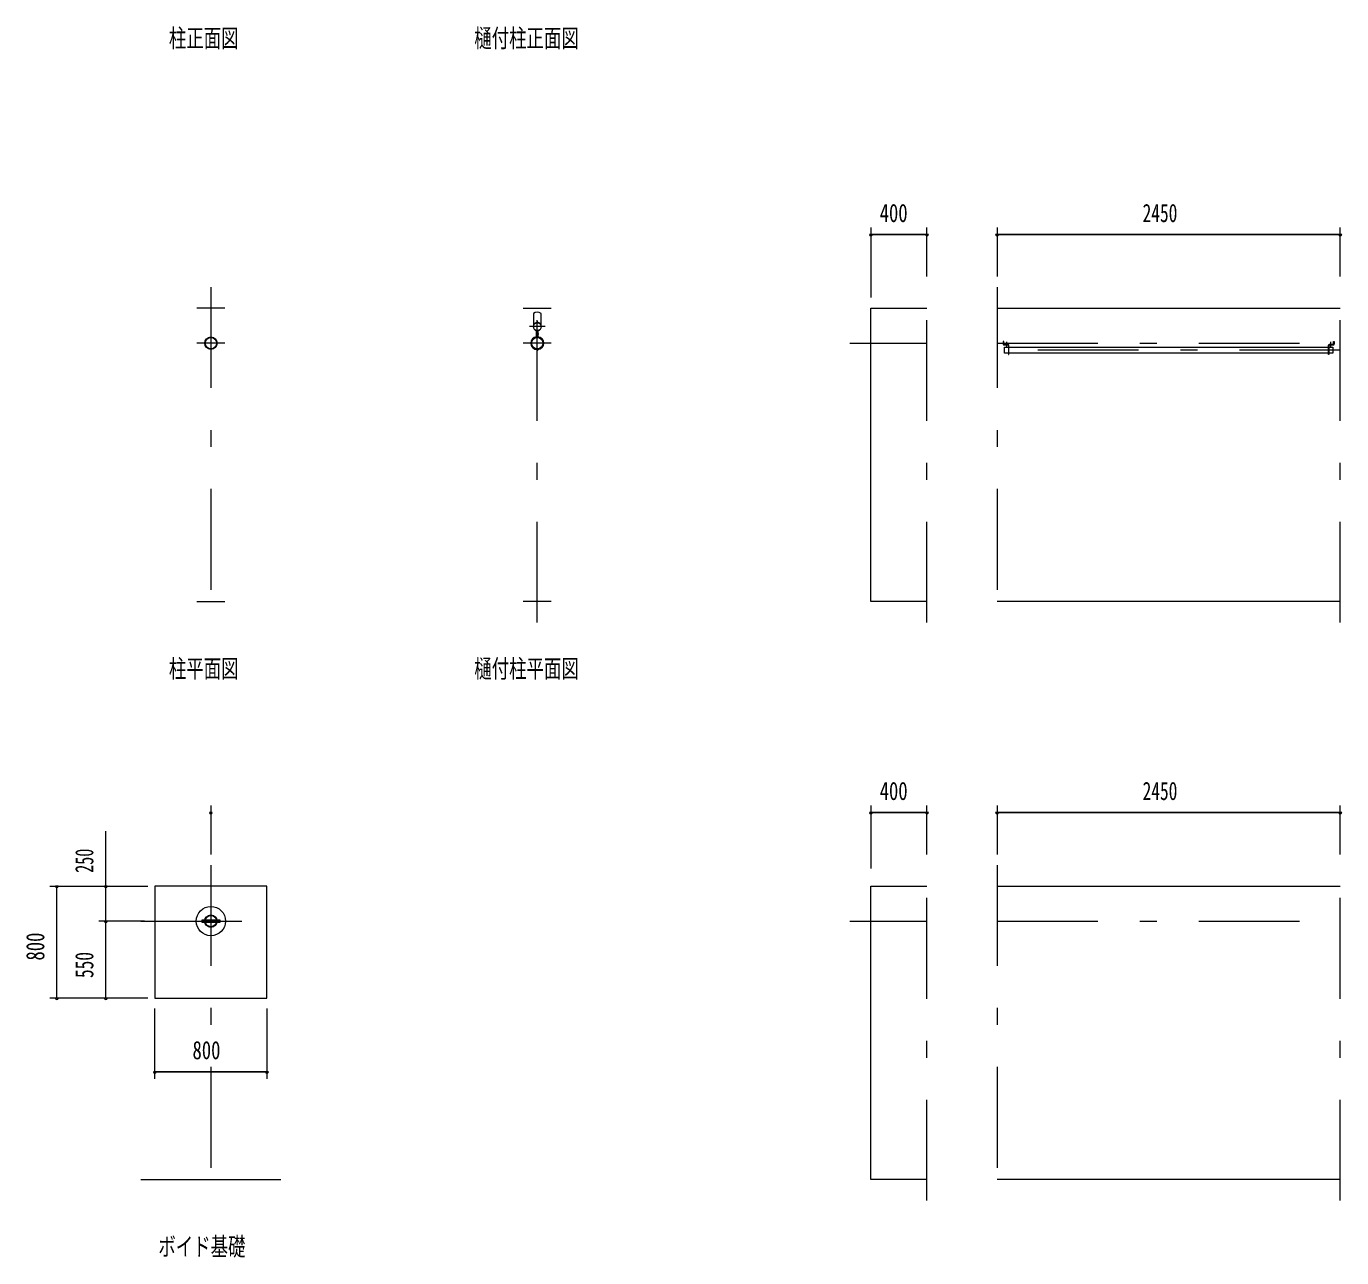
# Model space of a CAD drawing. Units: millimetres, scale not verified. Extents: x -25848 to 25858, y -10500 to 10500.
# Drawn here: x -25848 to -16459, y -8113 to 676 of the extents above; entities that cross this region are included whole.
import ezdxf
from ezdxf.enums import TextEntityAlignment as Align

# ---------------------------------------------------------------- set-up
doc = ezdxf.new("R2010")
doc.units = ezdxf.units.MM
doc.header["$LTSCALE"] = 60
doc.linetypes.add('USER3', pattern=[24, 12, -5, 2, -5])
for name, color, linetype, lineweight in [('0-2_1-05BOLD', 7, 'Continuous', 18), ('0-3_1-25CENTER', 3, 'USER3', 18), ('0-5_1-55DIM', 3, 'Continuous', 18)]:
    doc.layers.add(name, color=color, linetype=linetype, lineweight=lineweight)
doc.styles.add('ＭＳ ゴシック', font='')
doc.styles.get('ＭＳ ゴシック').set_extended_font_data('MS Gothic')

msp = doc.modelspace()

# ---------------------------------------------------------------- linework, layer by layer
at = {"layer": '0-2_1-05BOLD'}
for p, q in [((-24430.11, -1335.33), (-24630.11, -1335.33)), ((-22300.38, -1335.33), (-22100.38, -1335.33)), ((-22227.88, -1373.23), (-22227.88, -1457.81)), ((-22172.88, -1457.81), (-22172.88, -1373.23)), ((-18918.93, -1335.33), (-16468.93, -1335.33)), ((-22204.98, -1539.41), (-22204.98, -1496.07)), ((-22203.38, -1494.67), (-22203.38, -1540.88)), ((-22197.38, -1540.88), (-22197.38, -1494.67)), ((-22195.78, -1496.07), (-22195.78, -1539.41)), ((-18839.57, -1595.33), (-18869.17, -1595.33)), ((-16518.68, -1595.33), (-16548.27, -1595.33)), ((-16513.47, -1573.33), (-16513.47, -1593.33)), ((-18869.17, -1598.53), (-18839.57, -1598.53)), ((-18834.37, -1613.13), (-16553.47, -1613.13)), ((-16553.47, -1655.83), (-18834.37, -1655.83)), ((-16550.28, -1613.13), (-16521.43, -1613.13)), ((-16548.27, -1598.53), (-16518.68, -1598.53)), ((-24630.11, -3430.33), (-24430.11, -3430.33)), ((-22100.38, -3430.33), (-22300.38, -3430.33)), ((-16468.93, -3430.33), (-18918.93, -3430.33)), ((-18918.93, -5460.33), (-16468.93, -5460.33)), ((-24490.29, -5703.83), (-24569.93, -5703.83)), ((-24569.93, -5716.83), (-24490.29, -5716.83)), ((-24465.11, -5703.83), (-24486.04, -5703.83)), ((-25030.11, -7555.33), (-24030.11, -7555.33)), ((-16468.93, -7555.33), (-18918.93, -7555.33))]:
    msp.add_line(p, q, dxfattribs=at)
for points in [[(-19418.93, -3430.33), (-19818.93, -3430.33), (-19818.93, -1335.33), (-19418.93, -1335.33)], [(-18871.17, -1593.33), (-18871.17, -1573.33), (-18874.37, -1573.33), (-18874.37, -1593.33)], [(-16516.67, -1593.33), (-16516.67, -1573.33), (-16513.47, -1573.33)], [(-18837.57, -1655.83), (-18866.42, -1655.83), (-18866.42, -1613.13), (-18837.57, -1613.13)], [(-18837.58, -1600.53), (-18837.58, -1666.33), (-18834.37, -1666.33), (-18834.37, -1600.53)], [(-16550.28, -1600.53), (-16550.28, -1666.33), (-16553.47, -1666.33), (-16553.47, -1600.53)], [(-16521.43, -1613.13), (-16521.43, -1655.83), (-16550.28, -1655.83)], [(-19418.93, -7555.33), (-19818.92, -7555.33), (-19818.92, -5460.33), (-19418.93, -5460.33)], [(-24574.19, -5703.83), (-24595.11, -5703.83), (-24595.11, -5716.83), (-24574.19, -5716.83)], [(-24486.04, -5716.83), (-24465.11, -5716.83), (-24465.11, -5703.83)]]:
    msp.add_lwpolyline(points, dxfattribs=at)
msp.add_lwpolyline([(-24130.11, -5460.33), (-24930.11, -5460.33), (-24930.11, -6260.33), (-24130.11, -6260.33)], close=True, dxfattribs=at)
for centre, radius in [((-22200.38, -1467.33), 27.5), ((-22200.38, -1435.98), 2.25), ((-24530.11, -1585.33), 44.55), ((-24530.11, -1585.33), 40.35), ((-22200.38, -1585.33), 44.55), ((-22200.38, -1585.33), 40.35), ((-22200.38, -1633.73), 2.25), ((-24530.11, -5710.33), 105), ((-24530.11, -5710.33), 44.55), ((-24530.11, -5710.33), 40.35)]:
    msp.add_circle(centre, radius, dxfattribs=at)
for centre, radius, start, end in [((-22200.38, -1408.73), 44.9, 52.23544, 127.76454), ((-22200.38, -1467.33), 29.1, 90, 260.90512), ((-22200.38, -1484.73), 44.9, 109.58864, 127.76454), ((-22200.38, -1435.98), 3.85, 270, 218.65778), ((-22200.38, -1467.33), 29.1, 279.09488, 84.06984), ((-22200.38, -1484.73), 44.9, 52.23544, 70.41136), ((-22200.38, -1585.33), 46.15, 95.72713, 270.00108), ((-22200.38, -1585.33), 46.15, 273.78915, 84.28163), ((-18869.17, -1593.33), 5.2, 180, 270), ((-18869.17, -1593.33), 2, 180, 270), ((-18839.57, -1600.53), 5.2, 0, 90), ((-16548.27, -1600.53), 5.2, 90, 180), ((-16518.68, -1593.33), 2, 270, 0), ((-16518.68, -1593.33), 5.2, 270, 0), ((-22200.38, -1633.73), 3.85, 142.09248, 90), ((-18839.57, -1600.53), 2, 0, 90), ((-16548.27, -1600.53), 2, 90, 180)]:
    msp.add_arc(centre, radius, start, end, dxfattribs=at)
at = {"layer": '0-3_1-25CENTER'}
for p, q in [((-24530.11, -1185.33), (-24530.11, -3580.33)), ((-22200.38, -3580.33), (-22200.38, -1185.33)), ((-19418.93, -3580.33), (-19418.93, -1185.33)), ((-18918.93, -1185.33), (-18918.93, -3580.33)), ((-16468.93, -3580.33), (-16468.93, -1185.33)), ((-22145.38, -1467.33), (-22255.38, -1467.33)), ((-24430.11, -1585.33), (-24630.11, -1585.33)), ((-22100.38, -1585.33), (-22300.38, -1585.33)), ((-22211.14, -1517.8), (-22189.62, -1517.8)), ((-19968.93, -1585.33), (-19418.93, -1585.33)), ((-18918.93, -1585.33), (-16468.93, -1585.33)), ((-18849.37, -1618.13), (-18849.37, -1576.33)), ((-16538.48, -1576.33), (-16538.48, -1618.13)), ((-16468.93, -1634.48), (-18918.93, -1634.48)), ((-24530.11, -5310.33), (-24530.11, -7705.33)), ((-19418.93, -7705.33), (-19418.93, -5310.33)), ((-18918.93, -5310.33), (-18918.93, -7705.33)), ((-16468.93, -7705.33), (-16468.93, -5310.33)), ((-25030.11, -5710.33), (-24030.11, -5710.33)), ((-19968.92, -5710.33), (-19418.93, -5710.33)), ((-18918.93, -5710.33), (-16468.93, -5710.33))]:
    msp.add_line(p, q, dxfattribs=at)
at = {"layer": '0-5_1-55DIM'}
for p, q in [((-19808.93, -810.33), (-19828.93, -810.33)), ((-19818.93, -760.33), (-19818.93, -1260.33)), ((-19818.93, -810.33), (-19418.93, -810.33)), ((-19418.93, -810.33), (-19818.93, -810.33)), ((-19408.93, -810.33), (-19428.93, -810.33)), ((-19418.93, -1110.33), (-19418.93, -760.33)), ((-18908.93, -810.33), (-18928.93, -810.33)), ((-18918.93, -760.33), (-18918.93, -1110.33)), ((-18918.93, -810.33), (-16468.93, -810.33)), ((-16468.93, -810.33), (-18918.93, -810.33)), ((-16458.93, -810.33), (-16478.93, -810.33)), ((-16468.93, -1110.33), (-16468.93, -760.33)), ((-24520.11, -4935.33), (-24540.11, -4935.33)), ((-24530.11, -4885.33), (-24530.11, -5235.33)), ((-19808.92, -4935.33), (-19828.92, -4935.33)), ((-19818.92, -4885.33), (-19818.92, -5335.33)), ((-19818.92, -4935.33), (-19418.93, -4935.33)), ((-19418.93, -4935.33), (-19818.92, -4935.33)), ((-19408.93, -4935.33), (-19428.93, -4935.33)), ((-19418.93, -5235.33), (-19418.93, -4885.33)), ((-18908.93, -4935.33), (-18928.93, -4935.33)), ((-18918.93, -4885.33), (-18918.93, -5235.33)), ((-18918.93, -4935.33), (-16468.93, -4935.33)), ((-16468.93, -4935.33), (-18918.93, -4935.33)), ((-16458.93, -4935.33), (-16478.93, -4935.33)), ((-16468.93, -5235.33), (-16468.93, -4885.33)), ((-25280.11, -6260.33), (-25280.11, -5067.83)), ((-25680.11, -5460.33), (-24980.11, -5460.33)), ((-25620.11, -5460.33), (-25640.11, -5460.33)), ((-25630.11, -6260.33), (-25630.11, -5460.33)), ((-25630.11, -6260.33), (-25630.11, -5460.33)), ((-25270.11, -5460.33), (-25290.11, -5460.33)), ((-25280.11, -5710.33), (-25280.11, -5460.33)), ((-25005.1, -5710.33), (-25330.12, -5710.33)), ((-25270.11, -5710.33), (-25290.11, -5710.33)), ((-25280.11, -6260.33), (-25280.11, -5710.33)), ((-24980.11, -6260.33), (-25680.11, -6260.33)), ((-25620.11, -6260.33), (-25640.11, -6260.33)), ((-25270.11, -6260.33), (-25290.11, -6260.33)), ((-24930.11, -6835.33), (-24930.11, -6335.33)), ((-24130.11, -6335.33), (-24130.11, -6835.33)), ((-24920.11, -6785.33), (-24940.11, -6785.33)), ((-24930.11, -6785.33), (-24130.11, -6785.33)), ((-24130.11, -6785.33), (-24930.11, -6785.33)), ((-24120.11, -6785.33), (-24140.11, -6785.33))]:
    msp.add_line(p, q, dxfattribs=at)
for centre in [(-19818.93, -810.33), (-19418.93, -810.33), (-18918.93, -810.33), (-16468.93, -810.33), (-24530.11, -4935.33), (-19818.92, -4935.33), (-19418.93, -4935.33), (-18918.93, -4935.33), (-16468.93, -4935.33), (-25630.11, -5460.33), (-25280.11, -5460.33), (-25280.11, -5710.33), (-25630.11, -6260.33), (-25280.11, -6260.33), (-24930.11, -6785.33), (-24130.11, -6785.33)]:
    msp.add_arc(centre, 10, 180, 0, dxfattribs=at)

# ---------------------------------------------------------------- texts
at = {"layer": '0-5_1-55DIM', "color": 7, "style": 'ＭＳ ゴシック'}
for s, width, p in [('柱正面図', 0.7, (-24830.11, 487.43)), ('樋付柱正面図', 0.7, (-22650.38, 487.43)), ('400', 0.75, (-19756.55, -760.33)), ('2450', 0.7, (-17879.93, -760.33)), ('柱平面図', 0.7, (-24830.11, -4012.56)), ('樋付柱平面図', 0.7, (-22650.38, -4012.56)), ('400', 0.75, (-19756.55, -4885.33)), ('2450', 0.7, (-17879.93, -4885.33)), ('800', 0.75, (-24661.52, -6735.33)), ('ボイド基礎', 0.7, (-24905.11, -8137.56))]:
    msp.add_text(s, height=130.2, dxfattribs=dict(at, width=width)).set_placement(p, align=Align.BOTTOM_LEFT)
for s, width, p in [('250', 0.65, (-25330.11, -5365.91)), ('800', 0.75, (-25680.11, -5991.73)), ('550', 0.7, (-25330.11, -6116.82))]:
    msp.add_text(s, height=130.2, rotation=90, dxfattribs=dict(at, width=width)).set_placement(p, align=Align.BOTTOM_LEFT)

doc.saveas('drawing.dxf')
